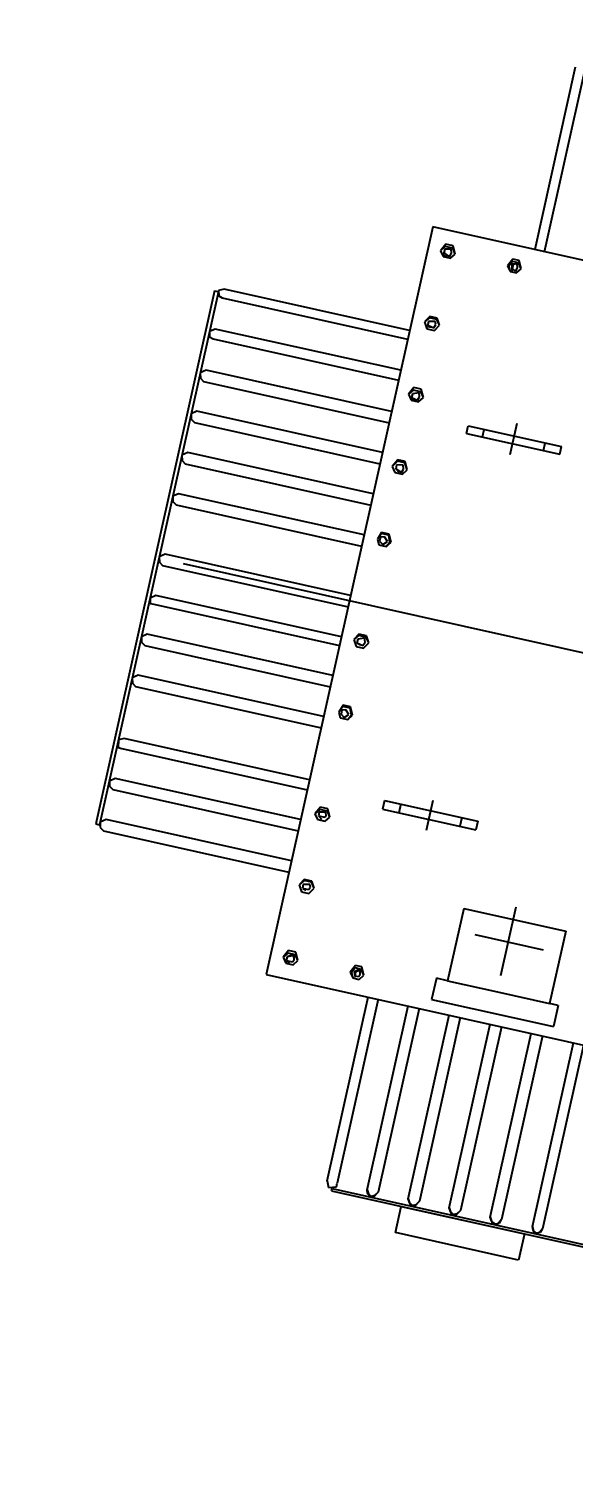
# Model space of a CAD drawing. Extents: x 5370511 to 5386565, y 1010429 to 1053793.
# Drawn here: x 5379993.987 to 5379994.497, y 1039795.674 to 1039797.01 of the extents above; entities that cross this region are included whole.
import ezdxf
from ezdxf import colors
from ezdxf.entities.mleader import LeaderData, LeaderLine
from ezdxf.math import Vec2, Vec3

# ---------------------------------------------------------------- set-up
doc = ezdxf.new("R2010")
doc.units = 0
doc.layers.get('0').update_dxf_attribs({"linetype": 'CONTINUOUS'})
doc.layers.add('ГП_сооружения', color=7, linetype='CONTINUOUS')
doc.layers.add('Эстакада ЭС', color=20, linetype='CONTINUOUS')
doc.layers.add('ЭС (тонкий)', color=7, linetype='CONTINUOUS', lineweight=25)
doc.styles.add('ГОСТ_НИПИ', font='gost_nipi.shx', dxfattribs={"oblique": 15})

# ---------------------------------------------------------------- blocks, each defined once
blk = doc.blocks.new('A$C277B5DBA')
blk.add_line((0, 33.865), (0, -1.151))
for points in [[(-5.177, 34.233), (-5.129, 34.329)], [(-5.177, 30.681), (-5.177, 34.233)], [(-5.129, 34.329), (-5.034, 34.305)], [(-5.106, 34.4), (5.106, 34.4)], [(-5.106, 34.4), (-5.106, 34.329)], [(-5.106, 34.329), (5.106, 34.329)], [(-5.034, 34.305), (-5.01, 34.233)], [(-5.01, 34.233), (-5.01, 30.681)], [(-4.412, 34.233), (-4.341, 34.329)], [(-4.412, 30.681), (-4.412, 34.233)], [(-4.341, 34.329), (-4.245, 34.305)], [(-4.245, 34.305), (-4.221, 34.233)], [(-4.221, 34.233), (-4.221, 30.681)], [(-3.623, 34.233), (-3.552, 34.329)], [(-3.623, 30.681), (-3.623, 34.233)], [(-3.552, 34.329), (-3.456, 34.305)], [(-3.456, 34.305), (-3.408, 34.233)], [(-3.408, 34.233), (-3.408, 30.681)], [(-2.835, 34.233), (-2.763, 34.329)], [(-2.835, 30.681), (-2.835, 34.233)], [(-2.763, 34.329), (-2.667, 34.305)], [(-2.667, 34.305), (-2.619, 34.233)], [(-2.619, 34.233), (-2.619, 30.681)], [(-2.046, 34.233), (-1.974, 34.329)], [(-2.046, 30.681), (-2.046, 34.233)], [(-1.974, 34.329), (-1.878, 34.305)], [(-1.878, 34.305), (-1.83, 34.233)], [(-1.83, 34.233), (-1.83, 30.681)], [(-1.257, 34.233), (-1.185, 34.329)], [(-1.257, 30.681), (-1.257, 34.233)], [(-1.185, 34.329), (-1.089, 34.305)], [(-1.089, 34.305), (-1.042, 34.233)], [(-1.042, 34.233), (-1.042, 30.681)], [(-0.096, 34.233), (-0.024, 34.329)], [(-0.096, 30.681), (-0.096, 34.233)], [(-0.024, 34.329), (0.072, 34.305)], [(0.072, 34.305), (0.12, 34.233)], [(0.12, 34.233), (0.12, 30.681)], [(0.693, 34.233), (0.765, 34.329)], [(0.693, 30.681), (0.693, 34.233)], [(0.765, 34.329), (0.861, 34.305)], [(0.861, 34.305), (0.861, 34.233)], [(0.861, 34.233), (0.861, 30.681)], [(1.434, 34.233), (1.506, 34.329)], [(1.434, 30.681), (1.434, 34.233)], [(1.506, 34.329), (1.602, 34.305)], [(1.602, 34.305), (1.65, 34.233)], [(1.65, 34.233), (1.65, 30.681)], [(2.223, 34.233), (2.295, 34.329)], [(2.223, 30.681), (2.223, 34.233)], [(2.295, 34.329), (2.391, 34.305)], [(2.391, 34.305), (2.438, 34.233)], [(2.438, 34.233), (2.438, 30.681)], [(3.432, 34.233), (3.48, 34.329)], [(3.432, 30.681), (3.432, 34.233)], [(3.48, 34.329), (3.623, 34.305)], [(3.623, 34.305), (3.623, 34.233)], [(3.623, 34.233), (3.623, 30.681)], [(4.197, 34.233), (4.269, 34.329)], [(4.197, 30.681), (4.197, 34.233)], [(4.269, 34.329), (4.364, 34.305)], [(4.364, 34.305), (4.412, 34.233)], [(4.412, 34.233), (4.412, 30.681)], [(4.986, 34.233), (5.058, 34.329)], [(4.986, 30.681), (4.986, 34.233)], [(5.058, 34.329), (5.153, 34.305)], [(5.106, 34.4), (5.106, 34.329)], [(5.153, 34.305), (5.201, 34.233)], [(5.201, 34.233), (5.201, 30.681)], [(-7.161, 3.716), (-7.161, 30.681)], [(-7.161, 30.681), (7.161, 30.681)], [(-6.899, 30.371), (-6.755, 30.443)], [(-6.851, 30.371), (-6.755, 30.443)], [(-6.755, 30.443), (-6.659, 30.371)], [(-6.755, 30.443), (-6.659, 30.371)], [(-5.512, 30.371), (-5.392, 30.443)], [(-5.488, 30.371), (-5.392, 30.443)], [(-5.392, 30.443), (-5.273, 30.371)], [(-5.392, 30.443), (-5.273, 30.371)], [(-4.149, 30.371), (-4.006, 30.443)], [(-4.102, 30.371), (-4.006, 30.443)], [(-4.006, 30.443), (-3.91, 30.371)], [(-4.006, 30.443), (-3.91, 30.371)], [(-2.763, 30.371), (-2.619, 30.443)], [(-2.739, 30.371), (-2.619, 30.443)], [(-2.619, 30.443), (-2.524, 30.371)], [(-2.619, 30.443), (-2.524, 30.371)], [(0.574, 30.371), (0.693, 30.443)], [(0.598, 30.371), (0.693, 30.443)], [(0.693, 30.443), (0.813, 30.371)], [(0.693, 30.443), (0.813, 30.371)], [(3.886, 30.371), (4.03, 30.443)], [(3.934, 30.371), (4.03, 30.443)], [(4.03, 30.443), (4.125, 30.371)], [(4.03, 30.443), (4.125, 30.371)], [(5.273, 30.371), (5.392, 30.443)], [(5.297, 30.371), (5.392, 30.443)], [(5.392, 30.443), (5.512, 30.371)], [(5.392, 30.443), (5.512, 30.371)], [(6.636, 30.371), (6.779, 30.443)], [(6.683, 30.371), (6.779, 30.443)], [(6.779, 30.443), (6.875, 30.371)], [(6.779, 30.443), (6.875, 30.371)], [(7.161, 30.681), (7.161, 3.716)], [(-6.899, 30.228), (-6.899, 30.371)], [(-6.755, 30.157), (-6.899, 30.228)], [(-6.851, 30.228), (-6.851, 30.371)], [(-6.755, 30.157), (-6.851, 30.228)], [(-6.827, 30.252), (-6.803, 30.371)], [(-6.827, 30.252), (-6.803, 30.371)], [(-6.755, 30.228), (-6.827, 30.252)], [(-6.755, 30.228), (-6.827, 30.252)], [(-6.803, 30.371), (-6.731, 30.371)], [(-6.803, 30.371), (-6.683, 30.371)], [(-6.683, 30.252), (-6.755, 30.228)], [(-6.659, 30.228), (-6.755, 30.157)], [(-6.659, 30.228), (-6.755, 30.157)], [(-6.731, 30.371), (-6.683, 30.252)], [(-6.683, 30.371), (-6.683, 30.3)], [(-6.659, 30.371), (-6.659, 30.228)], [(-6.659, 30.371), (-6.659, 30.228)], [(-5.512, 30.228), (-5.512, 30.371)], [(-5.392, 30.157), (-5.512, 30.228)], [(-5.488, 30.228), (-5.488, 30.371)], [(-5.392, 30.157), (-5.488, 30.228)], [(-5.44, 30.252), (-5.416, 30.371)], [(-5.44, 30.252), (-5.416, 30.371)], [(-5.392, 30.228), (-5.44, 30.252)], [(-5.392, 30.228), (-5.44, 30.252)], [(-5.416, 30.371), (-5.345, 30.371)], [(-5.416, 30.371), (-5.321, 30.371)], [(-5.321, 30.252), (-5.392, 30.228)], [(-5.273, 30.228), (-5.392, 30.157)], [(-5.273, 30.228), (-5.392, 30.157)], [(-5.345, 30.371), (-5.321, 30.252)], [(-5.321, 30.371), (-5.321, 30.3)], [(-5.273, 30.371), (-5.273, 30.228)], [(-5.273, 30.371), (-5.273, 30.228)], [(-4.149, 30.228), (-4.149, 30.371)], [(-4.006, 30.157), (-4.149, 30.228)], [(-4.102, 30.228), (-4.102, 30.371)], [(-4.006, 30.157), (-4.102, 30.228)], [(-4.078, 30.252), (-4.03, 30.371)], [(-4.078, 30.252), (-4.03, 30.371)], [(-4.006, 30.228), (-4.078, 30.252)], [(-4.006, 30.228), (-4.078, 30.252)], [(-4.03, 30.371), (-3.958, 30.371)], [(-4.03, 30.371), (-3.934, 30.371)], [(-3.934, 30.252), (-4.006, 30.228)], [(-3.91, 30.228), (-4.006, 30.157)], [(-3.91, 30.228), (-4.006, 30.157)], [(-3.958, 30.371), (-3.934, 30.252)], [(-3.934, 30.371), (-3.934, 30.3)], [(-3.91, 30.371), (-3.91, 30.228)], [(-3.91, 30.371), (-3.91, 30.228)], [(-2.763, 30.228), (-2.763, 30.371)], [(-2.619, 30.157), (-2.763, 30.228)], [(-2.739, 30.228), (-2.739, 30.371)], [(-2.619, 30.157), (-2.739, 30.228)], [(-2.691, 30.252), (-2.667, 30.371)], [(-2.691, 30.252), (-2.667, 30.371)], [(-2.619, 30.228), (-2.691, 30.252)], [(-2.619, 30.228), (-2.691, 30.252)], [(-2.667, 30.371), (-2.595, 30.371)], [(-2.667, 30.371), (-2.595, 30.371)], [(-2.548, 30.252), (-2.619, 30.228)], [(-2.524, 30.228), (-2.619, 30.157)], [(-2.524, 30.228), (-2.619, 30.157)], [(-2.595, 30.371), (-2.548, 30.252)], [(-2.595, 30.371), (-2.548, 30.3)], [(-2.524, 30.371), (-2.524, 30.228)], [(-2.524, 30.371), (-2.524, 30.228)], [(-1.376, 30.371), (-1.233, 30.419)], [(-1.376, 30.228), (-1.376, 30.371)], [(-1.233, 30.157), (-1.376, 30.228)], [(-1.352, 30.371), (-1.233, 30.419)], [(-1.352, 30.228), (-1.352, 30.371)], [(-1.233, 30.18), (-1.352, 30.228)], [(-1.305, 30.3), (-1.281, 30.371)], [(-1.305, 30.3), (-1.281, 30.371)], [(-1.233, 30.228), (-1.305, 30.3)], [(-1.233, 30.228), (-1.305, 30.3)], [(-1.281, 30.371), (-1.209, 30.371)], [(-1.281, 30.371), (-1.209, 30.371)], [(-1.233, 30.419), (-1.137, 30.371)], [(-1.233, 30.419), (-1.137, 30.371)], [(-1.161, 30.3), (-1.233, 30.228)], [(-1.137, 30.228), (-1.233, 30.18)], [(-1.137, 30.228), (-1.233, 30.157)], [(-1.209, 30.371), (-1.161, 30.3)], [(-1.209, 30.371), (-1.161, 30.3)], [(-1.137, 30.371), (-1.137, 30.228)], [(-1.137, 30.371), (-1.137, 30.228)], [(0.574, 30.228), (0.574, 30.371)], [(0.693, 30.157), (0.574, 30.228)], [(0.598, 30.228), (0.598, 30.371)], [(0.693, 30.157), (0.598, 30.228)], [(0.622, 30.252), (0.669, 30.371)], [(0.622, 30.252), (0.669, 30.371)], [(0.693, 30.228), (0.622, 30.252)], [(0.693, 30.228), (0.622, 30.252)], [(0.669, 30.371), (0.741, 30.371)], [(0.669, 30.371), (0.741, 30.371)], [(0.765, 30.252), (0.693, 30.228)], [(0.813, 30.228), (0.693, 30.157)], [(0.813, 30.228), (0.693, 30.157)], [(0.741, 30.371), (0.765, 30.252)], [(0.741, 30.371), (0.765, 30.3)], [(0.813, 30.371), (0.813, 30.228)], [(0.813, 30.371), (0.813, 30.228)], [(1.936, 30.371), (2.08, 30.419)], [(1.936, 30.228), (1.936, 30.371)], [(2.08, 30.157), (1.936, 30.228)], [(1.96, 30.371), (2.08, 30.419)], [(1.96, 30.228), (1.96, 30.371)], [(2.08, 30.18), (1.96, 30.228)], [(2.008, 30.3), (2.032, 30.371)], [(2.008, 30.3), (2.032, 30.371)], [(2.08, 30.228), (2.008, 30.3)], [(2.08, 30.228), (2.008, 30.3)], [(2.032, 30.371), (2.104, 30.371)], [(2.032, 30.371), (2.104, 30.371)], [(2.08, 30.419), (2.175, 30.371)], [(2.08, 30.419), (2.175, 30.371)], [(2.152, 30.3), (2.08, 30.228)], [(2.175, 30.228), (2.08, 30.18)], [(2.175, 30.228), (2.08, 30.157)], [(2.104, 30.371), (2.152, 30.3)], [(2.104, 30.371), (2.152, 30.3)], [(2.175, 30.371), (2.175, 30.228)], [(2.175, 30.371), (2.175, 30.228)], [(3.886, 30.228), (3.886, 30.371)], [(4.03, 30.157), (3.886, 30.228)], [(3.934, 30.228), (3.934, 30.371)], [(4.03, 30.157), (3.934, 30.228)], [(3.958, 30.252), (3.982, 30.371)], [(3.958, 30.252), (3.982, 30.371)], [(4.03, 30.228), (3.958, 30.252)], [(4.03, 30.228), (3.958, 30.252)], [(3.982, 30.371), (4.054, 30.371)], [(3.982, 30.371), (4.054, 30.371)], [(4.054, 30.252), (4.03, 30.228)], [(4.125, 30.228), (4.03, 30.157)], [(4.125, 30.228), (4.03, 30.157)], [(4.054, 30.371), (4.054, 30.252)], [(4.054, 30.371), (4.102, 30.3)], [(4.125, 30.371), (4.125, 30.228)], [(4.125, 30.371), (4.125, 30.228)], [(5.273, 30.228), (5.273, 30.371)], [(5.392, 30.157), (5.273, 30.228)], [(5.297, 30.228), (5.297, 30.371)], [(5.392, 30.157), (5.297, 30.228)], [(5.345, 30.252), (5.369, 30.371)], [(5.345, 30.252), (5.369, 30.371)], [(5.392, 30.228), (5.345, 30.252)], [(5.392, 30.228), (5.345, 30.252)], [(5.369, 30.371), (5.44, 30.371)], [(5.369, 30.371), (5.44, 30.371)], [(5.44, 30.252), (5.392, 30.228)], [(5.512, 30.228), (5.392, 30.157)], [(5.512, 30.228), (5.392, 30.157)], [(5.44, 30.371), (5.44, 30.252)], [(5.44, 30.371), (5.464, 30.3)], [(5.512, 30.371), (5.512, 30.228)], [(5.512, 30.371), (5.512, 30.228)], [(6.636, 30.228), (6.636, 30.371)], [(6.779, 30.157), (6.636, 30.228)], [(6.683, 30.228), (6.683, 30.371)], [(6.683, 30.252), (6.755, 30.371)], [(6.779, 30.228), (6.683, 30.252)], [(6.779, 30.157), (6.683, 30.228)], [(6.707, 30.252), (6.755, 30.371)], [(6.779, 30.228), (6.707, 30.252)], [(6.755, 30.371), (6.827, 30.371)], [(6.755, 30.371), (6.827, 30.371)], [(6.827, 30.252), (6.779, 30.228)], [(6.875, 30.228), (6.779, 30.157)], [(6.875, 30.228), (6.779, 30.157)], [(6.827, 30.371), (6.827, 30.252)], [(6.827, 30.371), (6.851, 30.3)], [(6.875, 30.371), (6.875, 30.228)], [(6.875, 30.371), (6.875, 30.228)], [(-6.899, 29.084), (-6.755, 29.156)], [(-6.851, 29.084), (-6.755, 29.132)], [(-6.755, 29.156), (-6.659, 29.084)], [(-6.755, 29.132), (-6.659, 29.084)], [(-3.671, 29.227), (-3.671, 27.439)], [(-3.528, 29.227), (-3.671, 29.227)], [(-3.528, 29.227), (-3.528, 27.439)], [(3.504, 29.227), (3.504, 27.439)], [(3.504, 29.227), (3.671, 29.227)], [(3.671, 29.227), (3.671, 27.439)], [(6.636, 29.084), (6.779, 29.156)], [(6.683, 29.084), (6.779, 29.132)], [(6.779, 29.156), (6.875, 29.084)], [(6.779, 29.132), (6.875, 29.084)], [(-6.899, 28.965), (-6.899, 29.084)], [(-6.755, 28.893), (-6.899, 28.965)], [(-6.851, 28.965), (-6.851, 29.084)], [(-6.755, 28.893), (-6.851, 28.965)], [(-6.827, 28.989), (-6.803, 29.084)], [(-6.827, 28.989), (-6.803, 29.06)], [(-6.755, 28.965), (-6.827, 28.989)], [(-6.755, 28.965), (-6.827, 28.989)], [(-6.803, 29.084), (-6.683, 29.06)], [(-6.803, 29.06), (-6.731, 29.06)], [(-6.683, 28.989), (-6.755, 28.965)], [(-6.659, 28.965), (-6.755, 28.893)], [(-6.659, 28.965), (-6.755, 28.893)], [(-6.731, 29.06), (-6.683, 28.989)], [(-6.683, 29.06), (-6.683, 29.036)], [(-6.659, 29.084), (-6.659, 28.965)], [(-6.659, 29.084), (-6.659, 28.965)], [(-3.528, 28.917), (-3.671, 28.917)], [(3.504, 28.917), (3.671, 28.917)], [(6.636, 28.965), (6.636, 29.084)], [(6.779, 28.893), (6.636, 28.965)], [(6.683, 28.965), (6.683, 29.084)], [(6.683, 28.989), (6.755, 29.084)], [(6.779, 28.965), (6.683, 28.989)], [(6.779, 28.893), (6.683, 28.965)], [(6.707, 28.989), (6.755, 29.06)], [(6.779, 28.965), (6.707, 28.989)], [(6.755, 29.084), (6.827, 29.06)], [(6.755, 29.06), (6.827, 29.06)], [(6.827, 28.989), (6.779, 28.965)], [(6.875, 28.965), (6.779, 28.893)], [(6.875, 28.965), (6.779, 28.893)], [(6.827, 29.06), (6.827, 28.989)], [(6.827, 29.06), (6.851, 29.036)], [(6.875, 29.084), (6.875, 28.965)], [(6.875, 29.084), (6.875, 28.965)], [(-10.657, 28.727), (-7.161, 28.727)], [(10.681, 28.727), (7.161, 28.727)], [(10.681, 28.727), (10.8, 28.679)], [(10.8, 28.679), (10.752, 28.536)], [(10.8, 28.607), (10.8, 5.766)], [(10.848, 28.607), (10.8, 28.607)], [(10.848, 28.607), (10.848, 5.766)], [(-7.161, 28.536), (-10.657, 28.536)], [(-3.91, 28.345), (-3.313, 28.345)], [(3.313, 28.345), (3.886, 28.345)], [(7.161, 28.536), (10.681, 28.536)], [(10.752, 28.536), (10.681, 28.536)], [(10.681, 27.964), (7.161, 27.964)], [(10.681, 27.964), (10.8, 27.892)], [(10.752, 27.94), (10.681, 27.964)], [(10.681, 27.749), (10.8, 27.821)], [(10.752, 27.797), (10.681, 27.749)], [(10.8, 27.821), (10.752, 27.94)], [(10.8, 27.892), (10.752, 27.797)], [(-3.528, 27.749), (-3.671, 27.749)], [(3.504, 27.749), (3.671, 27.749)], [(6.54, 27.344), (6.54, 27.559)], [(6.54, 27.559), (6.946, 27.559)], [(6.946, 27.559), (6.946, 25.223)], [(7.161, 27.749), (10.681, 27.749)], [(-3.528, 27.439), (-3.671, 27.439)], [(3.504, 27.439), (3.671, 27.439)], [(5.153, 27.344), (6.54, 27.344)], [(5.153, 27.344), (5.153, 26.391)], [(6.54, 27.344), (6.54, 26.391)], [(10.848, 27.273), (10.848, 24.913)], [(11.35, 27.273), (10.848, 27.273)], [(11.35, 24.913), (11.35, 27.273)], [(5.584, 27.034), (5.584, 25.723)], [(10.681, 27.177), (7.161, 27.177)], [(10.681, 27.177), (10.8, 27.106)], [(10.752, 27.13), (10.681, 27.177)], [(10.681, 26.963), (10.8, 27.034)], [(10.752, 27.01), (10.681, 26.963)], [(10.8, 27.034), (10.752, 27.13)], [(10.8, 27.106), (10.752, 27.01)], [(7.161, 26.963), (10.681, 26.963)], [(6.229, 26.391), (4.914, 26.391)], [(5.153, 26.391), (5.153, 25.39)], [(6.54, 26.391), (6.54, 25.39)], [(10.681, 26.391), (7.161, 26.391)], [(7.161, 26.176), (10.681, 26.176)], [(10.681, 26.391), (10.8, 26.319)], [(10.752, 26.343), (10.681, 26.391)], [(10.681, 26.176), (10.8, 26.248)], [(10.752, 26.224), (10.681, 26.176)], [(10.8, 26.248), (10.752, 26.343)], [(10.8, 26.319), (10.752, 26.224)], [(5.153, 25.39), (6.54, 25.39)], [(6.54, 25.223), (6.54, 25.39)], [(10.681, 25.604), (7.161, 25.604)], [(7.161, 25.39), (10.681, 25.39)], [(10.681, 25.604), (10.8, 25.533)], [(10.752, 25.557), (10.681, 25.604)], [(10.681, 25.39), (10.8, 25.461)], [(10.752, 25.414), (10.681, 25.39)], [(10.8, 25.461), (10.752, 25.557)], [(10.8, 25.533), (10.752, 25.414)], [(6.54, 25.223), (6.946, 25.223)], [(10.848, 24.913), (11.35, 24.913)], [(10.681, 24.794), (7.161, 24.794)], [(7.161, 24.603), (10.681, 24.603)], [(10.681, 24.794), (10.8, 24.746)], [(10.752, 24.77), (10.681, 24.794)], [(10.681, 24.603), (10.8, 24.675)], [(10.752, 24.627), (10.681, 24.603)], [(10.8, 24.675), (10.752, 24.77)], [(10.8, 24.746), (10.752, 24.627)]]:
    blk.add_lwpolyline(points)
blk = doc.blocks.new('*U522')
blk.add_blockref('A$C277B5DBA', (0, 0))
blk = doc.blocks.new('*U83')
at = {"layer": 'ЭС (тонкий)', "color": 253, "transparency": 33554687, "xscale": -1, "rotation": 90}
blk.add_blockref('*U522', (397.365, -74.2), dxfattribs=at)
blk = doc.blocks.new('_None')

msp = doc.modelspace()

# ---------------------------------------------------------------- block references
at = {"layer": 'ГП_сооружения', "color": 1, "lineweight": 15, "xscale": 0.05, "yscale": 0.05, "zscale": 0.05, "rotation": 347.4452412677718}
msp.add_blockref('*U83', (5379977.1981, 1039804.0813), dxfattribs=at)

# ---------------------------------------------------------------- next in the draw order: leaders
at = {"layer": 'Эстакада ЭС'}
ml = msp.add_multileader_mtext('Standard', dxfattribs=at)
ml.set_content('{\\Fgost_ful|c204;\\W0.8;2-х ярусная балка \\Pкабельной эстакады\\P\\fArial|b0|i0|c204|p34;\\Q0;□\\fMS Shell Dlg 2|b0|i0|c204|p0;\\Q15; \\Fgost_ful|c204;140х140х5}', color=256, style='ГОСТ_НИПИ')
ml.set_leader_properties()
ml.set_arrow_properties(name='NONE')
ml.build(insert=Vec2(0, 0))
ml.multileader.update_dxf_attribs({"text_left_attachment_type": 6, "text_right_attachment_type": 6, "dogleg_length": 0.36, "arrow_head_size": 2})
ctx = ml.context
ctx.base_point, ctx.char_height, ctx.arrow_head_size, ctx.landing_gap_size, ctx.plane_origin, ctx.plane_x_axis, ctx.plane_y_axis = Vec3(5379979.1411, 1039811.6706), 1.25, 2, 0.25, Vec3(5379922.2249, 1039773.3912), Vec3(0.976089, -0.217373), Vec3(0.217373, 0.976089)
ctx.left_attachment, ctx.right_attachment, ctx.text_align_type = 6, 6, 1
notes = []
notes.append((ctx, [(0, (1, 1, 0), (5379978.9654, 1039811.7097), (0.976089, -0.217373), 0.18, [(2, [(5379969.4969, 1039805.7963), (5379968.5878, 1039820.5538), (5379989.5731, 1039831.5698)], 0, [])])]))
ctx.mtext.insert, ctx.mtext.text_direction, ctx.mtext.rotation, ctx.mtext.alignment, ctx.mtext.flow_direction = Vec3(5379986.305, 1039811.6119), Vec3(0.976089, -0.217373), 6.064063, 2, 5
for ctx, leaders in notes:
    for number, flags, end, landing, length, lines in leaders:
        leader = LeaderData()
        leader.index, (leader.has_last_leader_line, leader.has_dogleg_vector, leader.attachment_direction) = number, flags
        leader.last_leader_point, leader.dogleg_vector, leader.dogleg_length = Vec3(end), Vec3(landing), length
        for number, points, colour, breaks in lines:
            line = LeaderLine()
            line.index, line.vertices, line.color, line.breaks = number, Vec3.list(points), colors.encode_raw_color(colour), breaks
            leader.lines.append(line)
        ctx.leaders.append(leader)

doc.saveas('drawing.dxf')
